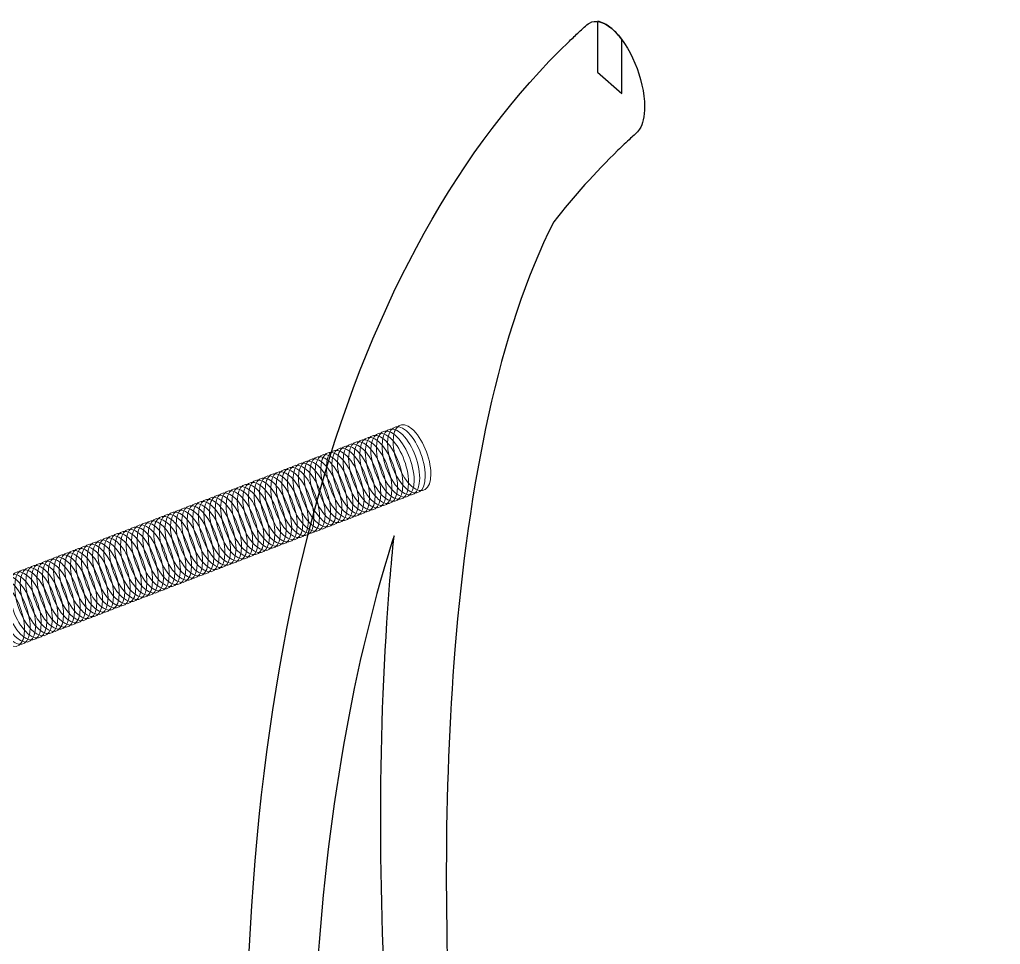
# Model space of a CAD drawing. Header units: centimetres. Extents: x -860 to -17, y -240 to 97.
# Drawn here: x -820.48 to -781.39, y -119.21 to -82.34 of the extents above; entities that cross this region are included whole.
import ezdxf

# ---------------------------------------------------------------- set-up
doc = ezdxf.new("R2010")
doc.units = ezdxf.units.CM
doc.header["$MEASUREMENT"] = 0
doc.layers.add('layer 1', color=7, linetype='Continuous')

msp = doc.modelspace()

# ---------------------------------------------------------------- linework, layer by layer
at = {"layer": 'layer 1', "color": 242}
for points, knots in [([(-791.81431, -213.5163), (-791.81431, -213.5163), (-791.81431, -213.54688), (-791.81431, -213.54688), (-791.81431, -213.54688), (-791.81431, -213.54688), (-785.62944, -218.85362), (-785.62944, -218.85362), (-785.62944, -218.85362), (-785.62944, -218.85362), (-782.36581, -221.65389), (-782.36581, -221.65389), (-782.36581, -221.65389), (-782.36581, -221.65389), (-781.38636, -222.49428), (-781.38636, -222.49428), (-781.38636, -222.49428), (-782.68687, -218.98892), (-784.24215, -215.55083), (-785.99553, -212.30804), (-785.99553, -212.30804), (-786.02547, -212.25267), (-786.05546, -212.19733), (-786.08552, -212.14207), (-786.08552, -212.14207), (-789.70322, -204.98148), (-793.01893, -197.5059), (-795.9385, -189.83895), (-795.9385, -189.83895), (-786.56033, -178.44123), (-783.55523, -157.08198), (-790.90493, -127.47964), (-790.90493, -127.47964), (-790.90493, -127.47964), (-790.9074, -127.47936), (-790.9074, -127.47936), (-790.9074, -127.47936), (-791.1182, -126.63154), (-791.5642, -125.7889), (-792.08036, -125.34603), (-792.08036, -125.34603), (-792.79972, -124.72881), (-793.38287, -125.12181), (-793.38287, -126.22383), (-793.38287, -126.22383), (-793.38287, -126.53512), (-793.33631, -126.8697), (-793.25333, -127.20346), (-793.25333, -127.20346), (-793.25333, -127.20346), (-793.25579, -127.20317), (-793.25579, -127.20317), (-793.25579, -127.20317), (-788.18778, -147.61562), (-788.38015, -163.75279), (-792.3092, -175.12915), (-792.3092, -175.12915), (-795.35249, -168.01423), (-797.63284, -160.16916), (-799.27384, -152.86522), (-799.27384, -152.86522), (-801.37679, -143.50526), (-802.6417, -134.17845), (-803.17879, -125.55553), (-803.17879, -125.55553), (-803.57388, -119.21254), (-803.57884, -113.0593), (-803.12533, -107.45214), (-803.12533, -107.45214), (-802.59419, -100.88529), (-801.40039, -94.75556), (-799.19051, -90.40757), (-799.19051, -90.40757), (-798.37983, -89.37352), (-797.52528, -88.42199), (-796.62965, -87.55296), (-796.62965, -87.55296), (-796.4623, -87.39058), (-796.2936, -87.2309), (-796.12344, -87.07419), (-796.12344, -87.07419), (-796.00498, -86.96506), (-795.86409, -86.85776), (-795.76743, -86.70508), (-795.76743, -86.70508), (-795.6414, -86.50607), (-795.56849, -86.20515), (-795.56849, -85.81556), (-795.56849, -85.81556), (-795.56849, -84.71354), (-796.15164, -83.31982), (-796.871, -82.7026), (-796.871, -82.7026), (-797.21717, -82.40558), (-797.53178, -82.34254), (-797.76505, -82.47982), (-797.76505, -82.47982), (-797.91167, -82.56615), (-798.05043, -82.71821), (-798.18185, -82.84011), (-798.18185, -82.84011), (-798.30897, -82.95804), (-798.43534, -83.07752), (-798.56093, -83.19852), (-798.56093, -83.19852), (-802.90223, -87.38143), (-806.32651, -93.40903), (-808.55309, -101.27492), (-808.55309, -101.27492), (-810.75544, -109.05517), (-811.72694, -118.49984), (-811.38355, -129.02392), (-811.38355, -129.02392), (-810.95678, -142.10343), (-808.53507, -156.4897), (-804.43352, -171.06733), (-804.43352, -171.06733), (-802.91717, -176.4567), (-801.19096, -181.80528), (-799.28196, -187.07701), (-799.28196, -187.07701), (-801.18504, -189.08257), (-803.32741, -190.70242), (-805.67514, -191.92889), (-805.67514, -191.92889), (-809.38695, -190.72098), (-812.59662, -191.36766), (-814.96284, -193.68495), (-814.96284, -193.68495), (-814.96284, -193.68495), (-810.71976, -197.3256), (-810.71976, -197.3256), (-810.71976, -197.3256), (-810.71976, -197.3256), (-804.42696, -202.72495), (-804.42696, -202.72495), (-804.42696, -202.72495), (-804.42696, -202.72495), (-804.42696, -202.69437), (-804.42696, -202.69437), (-804.42696, -202.69437), (-804.42696, -202.69437), (-804.40641, -202.71201), (-804.40641, -202.71201), (-804.40641, -202.71201), (-802.52537, -203.02852), (-800.40808, -204.11596), (-798.16881, -206.0373), (-798.16881, -206.0373), (-795.92954, -207.95864), (-793.81225, -210.50456), (-791.93121, -213.41599), (-791.93121, -213.41599), (-791.93121, -213.41599), (-791.81431, -213.5163), (-791.81431, -213.5163)], [0, 0, 0, 0, 0.025, 0.025, 0.025, 0.025, 0.05, 0.05, 0.05, 0.05, 0.075, 0.075, 0.075, 0.075, 0.1, 0.1, 0.1, 0.1, 0.125, 0.125, 0.125, 0.125, 0.15, 0.15, 0.15, 0.15, 0.175, 0.175, 0.175, 0.175, 0.2, 0.2, 0.2, 0.2, 0.225, 0.225, 0.225, 0.225, 0.25, 0.25, 0.25, 0.25, 0.275, 0.275, 0.275, 0.275, 0.3, 0.3, 0.3, 0.3, 0.325, 0.325, 0.325, 0.325, 0.35, 0.35, 0.35, 0.35, 0.375, 0.375, 0.375, 0.375, 0.4, 0.4, 0.4, 0.4, 0.425, 0.425, 0.425, 0.425, 0.45, 0.45, 0.45, 0.45, 0.475, 0.475, 0.475, 0.475, 0.5, 0.5, 0.5, 0.5, 0.525, 0.525, 0.525, 0.525, 0.55, 0.55, 0.55, 0.55, 0.575, 0.575, 0.575, 0.575, 0.6, 0.6, 0.6, 0.6, 0.625, 0.625, 0.625, 0.625, 0.65, 0.65, 0.65, 0.65, 0.675, 0.675, 0.675, 0.675, 0.7, 0.7, 0.7, 0.7, 0.725, 0.725, 0.725, 0.725, 0.75, 0.75, 0.75, 0.75, 0.775, 0.775, 0.775, 0.775, 0.8, 0.8, 0.8, 0.8, 0.825, 0.825, 0.825, 0.825, 0.85, 0.85, 0.85, 0.85, 0.875, 0.875, 0.875, 0.875, 0.9, 0.9, 0.9, 0.9, 0.925, 0.925, 0.925, 0.925, 0.95, 0.95, 0.95, 0.95, 1, 1, 1, 1]), ([(-805.66363, -125.40948), (-805.66363, -125.40948), (-808.78403, -123.6551), (-808.78403, -123.6551), (-808.78403, -123.6551), (-808.55817, -116.61321), (-807.64833, -110.22084), (-806.0878, -104.70791), (-806.0878, -104.70791), (-805.91676, -104.10367), (-805.73816, -103.51106), (-805.55239, -102.92967), (-805.55239, -102.92967), (-805.61155, -103.51701), (-805.66546, -104.1088), (-805.71406, -104.70444), (-805.71406, -104.70444), (-806.19482, -110.59672), (-806.19212, -117.0577), (-805.77667, -123.7277), (-805.77667, -123.7277), (-805.74192, -124.28557), (-805.70425, -124.84622), (-805.66363, -125.40948)], [0, 0, 0, 0, 0.14285714, 0.14285714, 0.14285714, 0.14285714, 0.28571429, 0.28571429, 0.28571429, 0.28571429, 0.42857143, 0.42857143, 0.42857143, 0.42857143, 0.57142857, 0.57142857, 0.57142857, 0.57142857, 0.71428571, 0.71428571, 0.71428571, 0.71428571, 1, 1, 1, 1])]:
    msp.add_open_spline(points, degree=3, knots=knots, dxfattribs=at)
at = {"layer": 'layer 1', "color": 177}
msp.add_open_spline([(-796.47105, -83.14176), (-796.47105, -83.14176), (-796.47105, -85.28345), (-796.47105, -85.28345), (-796.47105, -85.28345), (-796.47105, -85.28345), (-797.45019, -84.44332), (-797.45019, -84.44332), (-797.45019, -84.44332), (-797.45019, -84.44332), (-797.45019, -82.41334), (-797.45019, -82.41334), (-797.45019, -82.41334), (-797.27573, -82.43011), (-797.07908, -82.52407), (-796.871, -82.7026), (-796.871, -82.7026), (-796.73145, -82.82233), (-796.59708, -82.97139), (-796.47105, -83.14176)], degree=3, knots=[0, 0, 0, 0, 0.16666667, 0.16666667, 0.16666667, 0.16666667, 0.33333333, 0.33333333, 0.33333333, 0.33333333, 0.5, 0.5, 0.5, 0.5, 0.66666667, 0.66666667, 0.66666667, 0.66666667, 1, 1, 1, 1], dxfattribs=at)
at = {"layer": 'layer 1', "color": 177, "lineweight": 20}
for points in [[(-805.28105, -98.82886), (-804.86646, -99.18459), (-804.53037, -99.98783), (-804.53037, -100.62296), (-804.53037, -100.62296), (-804.53037, -101.25809), (-804.86646, -101.48459), (-805.28105, -101.12886), (-805.28105, -101.12886), (-805.69564, -100.77314), (-806.03172, -99.9699), (-806.03172, -99.33477), (-806.03172, -99.33477), (-806.03172, -98.69964), (-805.69564, -98.47314), (-805.28105, -98.82886)], [(-805.05922, -98.74384), (-804.64463, -99.09957), (-804.30854, -99.90281), (-804.30854, -100.53794), (-804.30854, -100.53794), (-804.30854, -101.17307), (-804.64463, -101.39957), (-805.05922, -101.04384), (-805.05922, -101.04384), (-805.47381, -100.68812), (-805.80989, -99.88488), (-805.80989, -99.24975), (-805.80989, -99.24975), (-805.80989, -98.61462), (-805.47381, -98.38812), (-805.05922, -98.74384)], [(-804.8374, -98.65881), (-804.42281, -99.01454), (-804.08672, -99.81778), (-804.08672, -100.45291), (-804.08672, -100.45291), (-804.08672, -101.08804), (-804.42281, -101.31454), (-804.8374, -100.95881), (-804.8374, -100.95881), (-805.25199, -100.60309), (-805.58807, -99.79985), (-805.58807, -99.16472), (-805.58807, -99.16472), (-805.58807, -98.52959), (-805.25199, -98.30309), (-804.8374, -98.65881)], [(-806.16834, -99.16897), (-805.75375, -99.5247), (-805.41766, -100.32794), (-805.41766, -100.96307), (-805.41766, -100.96307), (-805.41766, -101.5982), (-805.75375, -101.8247), (-806.16834, -101.46897), (-806.16834, -101.46897), (-806.58293, -101.11325), (-806.91901, -100.31001), (-806.91901, -99.67488), (-806.91901, -99.67488), (-806.91901, -99.03975), (-806.58293, -98.81325), (-806.16834, -99.16897)], [(-805.94651, -99.08394), (-805.53192, -99.43967), (-805.19583, -100.24291), (-805.19583, -100.87804), (-805.19583, -100.87804), (-805.19583, -101.51317), (-805.53192, -101.73967), (-805.94651, -101.38394), (-805.94651, -101.38394), (-806.3611, -101.02822), (-806.69718, -100.22498), (-806.69718, -99.58985), (-806.69718, -99.58985), (-806.69718, -98.95472), (-806.3611, -98.72822), (-805.94651, -99.08394)], [(-805.72469, -98.99892), (-805.3101, -99.35465), (-804.97401, -100.15789), (-804.97401, -100.79302), (-804.97401, -100.79302), (-804.97401, -101.42815), (-805.3101, -101.65465), (-805.72469, -101.29892), (-805.72469, -101.29892), (-806.13928, -100.9432), (-806.47536, -100.13996), (-806.47536, -99.50483), (-806.47536, -99.50483), (-806.47536, -98.8697), (-806.13928, -98.6432), (-805.72469, -98.99892)], [(-805.50287, -98.91389), (-805.08828, -99.26962), (-804.75219, -100.07286), (-804.75219, -100.70799), (-804.75219, -100.70799), (-804.75219, -101.34312), (-805.08828, -101.56962), (-805.50287, -101.21389), (-805.50287, -101.21389), (-805.91746, -100.85817), (-806.25354, -100.05493), (-806.25354, -99.4198), (-806.25354, -99.4198), (-806.25354, -98.78467), (-805.91746, -98.55817), (-805.50287, -98.91389)], [(-807.27745, -99.5941), (-806.86286, -99.94983), (-806.52677, -100.75307), (-806.52677, -101.3882), (-806.52677, -101.3882), (-806.52677, -102.02333), (-806.86286, -102.24983), (-807.27745, -101.8941), (-807.27745, -101.8941), (-807.69204, -101.53838), (-808.02812, -100.73514), (-808.02812, -100.10001), (-808.02812, -100.10001), (-808.02812, -99.46488), (-807.69204, -99.23838), (-807.27745, -99.5941)], [(-807.05563, -99.50907), (-806.64104, -99.8648), (-806.30495, -100.66804), (-806.30495, -101.30317), (-806.30495, -101.30317), (-806.30495, -101.9383), (-806.64104, -102.1648), (-807.05563, -101.80907), (-807.05563, -101.80907), (-807.47022, -101.45335), (-807.8063, -100.65011), (-807.8063, -100.01498), (-807.8063, -100.01498), (-807.8063, -99.37985), (-807.47022, -99.15335), (-807.05563, -99.50907)], [(-806.83381, -99.42405), (-806.41922, -99.77978), (-806.08313, -100.58302), (-806.08313, -101.21815), (-806.08313, -101.21815), (-806.08313, -101.85328), (-806.41922, -102.07978), (-806.83381, -101.72405), (-806.83381, -101.72405), (-807.2484, -101.36833), (-807.58448, -100.56509), (-807.58448, -99.92996), (-807.58448, -99.92996), (-807.58448, -99.29483), (-807.2484, -99.06833), (-806.83381, -99.42405)], [(-806.61198, -99.33902), (-806.19739, -99.69475), (-805.8613, -100.49799), (-805.8613, -101.13312), (-805.8613, -101.13312), (-805.8613, -101.76825), (-806.19739, -101.99475), (-806.61198, -101.63902), (-806.61198, -101.63902), (-807.02657, -101.2833), (-807.36265, -100.48006), (-807.36265, -99.84493), (-807.36265, -99.84493), (-807.36265, -99.2098), (-807.02657, -98.9833), (-806.61198, -99.33902)], [(-806.39016, -99.25399), (-805.97557, -99.60972), (-805.63948, -100.41296), (-805.63948, -101.04809), (-805.63948, -101.04809), (-805.63948, -101.68322), (-805.97557, -101.90972), (-806.39016, -101.55399), (-806.39016, -101.55399), (-806.80475, -101.19827), (-807.14083, -100.39503), (-807.14083, -99.7599), (-807.14083, -99.7599), (-807.14083, -99.12477), (-806.80475, -98.89827), (-806.39016, -99.25399)], [(-808.38657, -100.01923), (-807.97198, -100.37496), (-807.63589, -101.1782), (-807.63589, -101.81333), (-807.63589, -101.81333), (-807.63589, -102.44846), (-807.97198, -102.67496), (-808.38657, -102.31923), (-808.38657, -102.31923), (-808.80116, -101.96351), (-809.13724, -101.16027), (-809.13724, -100.52514), (-809.13724, -100.52514), (-809.13724, -99.89001), (-808.80116, -99.66351), (-808.38657, -100.01923)], [(-808.16474, -99.9342), (-807.75015, -100.28993), (-807.41406, -101.09317), (-807.41406, -101.7283), (-807.41406, -101.7283), (-807.41406, -102.36343), (-807.75015, -102.58993), (-808.16474, -102.2342), (-808.16474, -102.2342), (-808.57933, -101.87848), (-808.91541, -101.07524), (-808.91541, -100.44011), (-808.91541, -100.44011), (-808.91541, -99.80498), (-808.57933, -99.57848), (-808.16474, -99.9342)], [(-807.94292, -99.84918), (-807.52833, -100.20491), (-807.19224, -101.00815), (-807.19224, -101.64328), (-807.19224, -101.64328), (-807.19224, -102.27841), (-807.52833, -102.50491), (-807.94292, -102.14918), (-807.94292, -102.14918), (-808.35751, -101.79346), (-808.69359, -100.99022), (-808.69359, -100.35509), (-808.69359, -100.35509), (-808.69359, -99.71996), (-808.35751, -99.49346), (-807.94292, -99.84918)], [(-807.7211, -99.76415), (-807.30651, -100.11988), (-806.97042, -100.92312), (-806.97042, -101.55825), (-806.97042, -101.55825), (-806.97042, -102.19338), (-807.30651, -102.41988), (-807.7211, -102.06415), (-807.7211, -102.06415), (-808.13569, -101.70843), (-808.47177, -100.90519), (-808.47177, -100.27006), (-808.47177, -100.27006), (-808.47177, -99.63493), (-808.13569, -99.40843), (-807.7211, -99.76415)], [(-807.49927, -99.67913), (-807.08468, -100.03486), (-806.74859, -100.8381), (-806.74859, -101.47323), (-806.74859, -101.47323), (-806.74859, -102.10836), (-807.08468, -102.33486), (-807.49927, -101.97913), (-807.49927, -101.97913), (-807.91386, -101.62341), (-808.24994, -100.82017), (-808.24994, -100.18504), (-808.24994, -100.18504), (-808.24994, -99.54991), (-807.91386, -99.32341), (-807.49927, -99.67913)], [(-809.27386, -100.35934), (-808.85927, -100.71507), (-808.52318, -101.51831), (-808.52318, -102.15344), (-808.52318, -102.15344), (-808.52318, -102.78857), (-808.85927, -103.01507), (-809.27386, -102.65934), (-809.27386, -102.65934), (-809.68845, -102.30362), (-810.02453, -101.50038), (-810.02453, -100.86525), (-810.02453, -100.86525), (-810.02453, -100.23012), (-809.68845, -100.00362), (-809.27386, -100.35934)], [(-809.05203, -100.27431), (-808.63744, -100.63004), (-808.30135, -101.43328), (-808.30135, -102.06841), (-808.30135, -102.06841), (-808.30135, -102.70354), (-808.63744, -102.93004), (-809.05203, -102.57431), (-809.05203, -102.57431), (-809.46662, -102.21859), (-809.8027, -101.41535), (-809.8027, -100.78022), (-809.8027, -100.78022), (-809.8027, -100.14509), (-809.46662, -99.91859), (-809.05203, -100.27431)], [(-808.83021, -100.18928), (-808.41562, -100.54501), (-808.07953, -101.34825), (-808.07953, -101.98338), (-808.07953, -101.98338), (-808.07953, -102.61851), (-808.41562, -102.84501), (-808.83021, -102.48928), (-808.83021, -102.48928), (-809.2448, -102.13356), (-809.58088, -101.33032), (-809.58088, -100.69519), (-809.58088, -100.69519), (-809.58088, -100.06006), (-809.2448, -99.83356), (-808.83021, -100.18928)], [(-808.60839, -100.10426), (-808.1938, -100.45999), (-807.85771, -101.26323), (-807.85771, -101.89836), (-807.85771, -101.89836), (-807.85771, -102.53349), (-808.1938, -102.75999), (-808.60839, -102.40426), (-808.60839, -102.40426), (-809.02298, -102.04854), (-809.35906, -101.2453), (-809.35906, -100.61017), (-809.35906, -100.61017), (-809.35906, -99.97504), (-809.02298, -99.74854), (-808.60839, -100.10426)], [(-810.38297, -100.78447), (-809.96838, -101.1402), (-809.63229, -101.94344), (-809.63229, -102.57857), (-809.63229, -102.57857), (-809.63229, -103.2137), (-809.96838, -103.4402), (-810.38297, -103.08447), (-810.38297, -103.08447), (-810.79756, -102.72875), (-811.13364, -101.92551), (-811.13364, -101.29038), (-811.13364, -101.29038), (-811.13364, -100.65525), (-810.79756, -100.42875), (-810.38297, -100.78447)], [(-810.16115, -100.69944), (-809.74656, -101.05517), (-809.41047, -101.85841), (-809.41047, -102.49354), (-809.41047, -102.49354), (-809.41047, -103.12867), (-809.74656, -103.35517), (-810.16115, -102.99944), (-810.16115, -102.99944), (-810.57574, -102.64372), (-810.91182, -101.84048), (-810.91182, -101.20535), (-810.91182, -101.20535), (-810.91182, -100.57022), (-810.57574, -100.34372), (-810.16115, -100.69944)], [(-809.93933, -100.61442), (-809.52474, -100.97015), (-809.18865, -101.77339), (-809.18865, -102.40852), (-809.18865, -102.40852), (-809.18865, -103.04365), (-809.52474, -103.27015), (-809.93933, -102.91442), (-809.93933, -102.91442), (-810.35392, -102.5587), (-810.69, -101.75546), (-810.69, -101.12033), (-810.69, -101.12033), (-810.69, -100.4852), (-810.35392, -100.2587), (-809.93933, -100.61442)], [(-809.7175, -100.52939), (-809.30291, -100.88512), (-808.96682, -101.68836), (-808.96682, -102.32349), (-808.96682, -102.32349), (-808.96682, -102.95862), (-809.30291, -103.18512), (-809.7175, -102.82939), (-809.7175, -102.82939), (-810.13209, -102.47367), (-810.46817, -101.67043), (-810.46817, -101.0353), (-810.46817, -101.0353), (-810.46817, -100.40017), (-810.13209, -100.17367), (-809.7175, -100.52939)], [(-809.49568, -100.44436), (-809.08109, -100.80009), (-808.745, -101.60333), (-808.745, -102.23846), (-808.745, -102.23846), (-808.745, -102.87359), (-809.08109, -103.10009), (-809.49568, -102.74436), (-809.49568, -102.74436), (-809.91027, -102.38864), (-810.24635, -101.5854), (-810.24635, -100.95027), (-810.24635, -100.95027), (-810.24635, -100.31514), (-809.91027, -100.08864), (-809.49568, -100.44436)], [(-811.27026, -101.12457), (-810.85567, -101.4803), (-810.51958, -102.28354), (-810.51958, -102.91867), (-810.51958, -102.91867), (-810.51958, -103.5538), (-810.85567, -103.7803), (-811.27026, -103.42457), (-811.27026, -103.42457), (-811.68485, -103.06885), (-812.02093, -102.26561), (-812.02093, -101.63048), (-812.02093, -101.63048), (-812.02093, -100.99535), (-811.68485, -100.76885), (-811.27026, -101.12457)], [(-811.04844, -101.03955), (-810.63385, -101.39528), (-810.29776, -102.19852), (-810.29776, -102.83365), (-810.29776, -102.83365), (-810.29776, -103.46878), (-810.63385, -103.69528), (-811.04844, -103.33955), (-811.04844, -103.33955), (-811.46303, -102.98383), (-811.79911, -102.18059), (-811.79911, -101.54546), (-811.79911, -101.54546), (-811.79911, -100.91033), (-811.46303, -100.68383), (-811.04844, -101.03955)], [(-810.82662, -100.95452), (-810.41203, -101.31025), (-810.07594, -102.11349), (-810.07594, -102.74862), (-810.07594, -102.74862), (-810.07594, -103.38375), (-810.41203, -103.61025), (-810.82662, -103.25452), (-810.82662, -103.25452), (-811.24121, -102.8988), (-811.57729, -102.09556), (-811.57729, -101.46043), (-811.57729, -101.46043), (-811.57729, -100.8253), (-811.24121, -100.5988), (-810.82662, -100.95452)], [(-810.6048, -100.86949), (-810.19021, -101.22522), (-809.85412, -102.02846), (-809.85412, -102.66359), (-809.85412, -102.66359), (-809.85412, -103.29872), (-810.19021, -103.52522), (-810.6048, -103.16949), (-810.6048, -103.16949), (-811.01939, -102.81377), (-811.35547, -102.01053), (-811.35547, -101.3754), (-811.35547, -101.3754), (-811.35547, -100.74027), (-811.01939, -100.51377), (-810.6048, -100.86949)], [(-812.37938, -101.5497), (-811.96479, -101.90543), (-811.6287, -102.70867), (-811.6287, -103.3438), (-811.6287, -103.3438), (-811.6287, -103.97893), (-811.96479, -104.20543), (-812.37938, -103.8497), (-812.37938, -103.8497), (-812.79397, -103.49398), (-813.13005, -102.69074), (-813.13005, -102.05561), (-813.13005, -102.05561), (-813.13005, -101.42048), (-812.79397, -101.19398), (-812.37938, -101.5497)], [(-812.15756, -101.46468), (-811.74297, -101.82041), (-811.40688, -102.62365), (-811.40688, -103.25878), (-811.40688, -103.25878), (-811.40688, -103.89391), (-811.74297, -104.12041), (-812.15756, -103.76468), (-812.15756, -103.76468), (-812.57215, -103.40896), (-812.90823, -102.60572), (-812.90823, -101.97059), (-812.90823, -101.97059), (-812.90823, -101.33546), (-812.57215, -101.10896), (-812.15756, -101.46468)], [(-811.93573, -101.37965), (-811.52114, -101.73538), (-811.18505, -102.53862), (-811.18505, -103.17375), (-811.18505, -103.17375), (-811.18505, -103.80888), (-811.52114, -104.03538), (-811.93573, -103.67965), (-811.93573, -103.67965), (-812.35032, -103.32393), (-812.6864, -102.52069), (-812.6864, -101.88556), (-812.6864, -101.88556), (-812.6864, -101.25043), (-812.35032, -101.02393), (-811.93573, -101.37965)], [(-811.71391, -101.29463), (-811.29932, -101.65036), (-810.96323, -102.4536), (-810.96323, -103.08873), (-810.96323, -103.08873), (-810.96323, -103.72386), (-811.29932, -103.95036), (-811.71391, -103.59463), (-811.71391, -103.59463), (-812.1285, -103.23891), (-812.46458, -102.43567), (-812.46458, -101.80054), (-812.46458, -101.80054), (-812.46458, -101.16541), (-812.1285, -100.93891), (-811.71391, -101.29463)], [(-811.49209, -101.2096), (-811.0775, -101.56533), (-810.74141, -102.36857), (-810.74141, -103.0037), (-810.74141, -103.0037), (-810.74141, -103.63883), (-811.0775, -103.86533), (-811.49209, -103.5096), (-811.49209, -103.5096), (-811.90668, -103.15388), (-812.24276, -102.35064), (-812.24276, -101.71551), (-812.24276, -101.71551), (-812.24276, -101.08038), (-811.90668, -100.85388), (-811.49209, -101.2096)], [(-813.48849, -101.97484), (-813.0739, -102.33057), (-812.73781, -103.13381), (-812.73781, -103.76894), (-812.73781, -103.76894), (-812.73781, -104.40407), (-813.0739, -104.63057), (-813.48849, -104.27484), (-813.48849, -104.27484), (-813.90308, -103.91912), (-814.23916, -103.11588), (-814.23916, -102.48075), (-814.23916, -102.48075), (-814.23916, -101.84562), (-813.90308, -101.61912), (-813.48849, -101.97484)], [(-813.26667, -101.88981), (-812.85208, -102.24554), (-812.51599, -103.04878), (-812.51599, -103.68391), (-812.51599, -103.68391), (-812.51599, -104.31904), (-812.85208, -104.54554), (-813.26667, -104.18981), (-813.26667, -104.18981), (-813.68126, -103.83409), (-814.01734, -103.03085), (-814.01734, -102.39572), (-814.01734, -102.39572), (-814.01734, -101.76059), (-813.68126, -101.53409), (-813.26667, -101.88981)], [(-813.04485, -101.80478), (-812.63026, -102.16051), (-812.29417, -102.96375), (-812.29417, -103.59888), (-812.29417, -103.59888), (-812.29417, -104.23401), (-812.63026, -104.46051), (-813.04485, -104.10478), (-813.04485, -104.10478), (-813.45944, -103.74906), (-813.79552, -102.94582), (-813.79552, -102.31069), (-813.79552, -102.31069), (-813.79552, -101.67556), (-813.45944, -101.44906), (-813.04485, -101.80478)], [(-812.82302, -101.71976), (-812.40843, -102.07549), (-812.07234, -102.87873), (-812.07234, -103.51386), (-812.07234, -103.51386), (-812.07234, -104.14899), (-812.40843, -104.37549), (-812.82302, -104.01976), (-812.82302, -104.01976), (-813.23761, -103.66404), (-813.57369, -102.8608), (-813.57369, -102.22567), (-813.57369, -102.22567), (-813.57369, -101.59054), (-813.23761, -101.36404), (-812.82302, -101.71976)], [(-812.6012, -101.63473), (-812.18661, -101.99046), (-811.85052, -102.7937), (-811.85052, -103.42883), (-811.85052, -103.42883), (-811.85052, -104.06396), (-812.18661, -104.29046), (-812.6012, -103.93473), (-812.6012, -103.93473), (-813.01579, -103.57901), (-813.35187, -102.77577), (-813.35187, -102.14064), (-813.35187, -102.14064), (-813.35187, -101.50551), (-813.01579, -101.27901), (-812.6012, -101.63473)], [(-814.37578, -102.31494), (-813.96119, -102.67067), (-813.6251, -103.47391), (-813.6251, -104.10904), (-813.6251, -104.10904), (-813.6251, -104.74417), (-813.96119, -104.97067), (-814.37578, -104.61494), (-814.37578, -104.61494), (-814.79037, -104.25922), (-815.12645, -103.45598), (-815.12645, -102.82085), (-815.12645, -102.82085), (-815.12645, -102.18572), (-814.79037, -101.95922), (-814.37578, -102.31494)], [(-814.15396, -102.22992), (-813.73937, -102.58565), (-813.40328, -103.38889), (-813.40328, -104.02402), (-813.40328, -104.02402), (-813.40328, -104.65915), (-813.73937, -104.88565), (-814.15396, -104.52992), (-814.15396, -104.52992), (-814.56855, -104.1742), (-814.90463, -103.37096), (-814.90463, -102.73583), (-814.90463, -102.73583), (-814.90463, -102.1007), (-814.56855, -101.8742), (-814.15396, -102.22992)], [(-813.93214, -102.14489), (-813.51755, -102.50062), (-813.18146, -103.30386), (-813.18146, -103.93899), (-813.18146, -103.93899), (-813.18146, -104.57412), (-813.51755, -104.80062), (-813.93214, -104.44489), (-813.93214, -104.44489), (-814.34673, -104.08917), (-814.68281, -103.28593), (-814.68281, -102.6508), (-814.68281, -102.6508), (-814.68281, -102.01567), (-814.34673, -101.78917), (-813.93214, -102.14489)], [(-813.71032, -102.05986), (-813.29573, -102.41559), (-812.95964, -103.21883), (-812.95964, -103.85396), (-812.95964, -103.85396), (-812.95964, -104.48909), (-813.29573, -104.71559), (-813.71032, -104.35986), (-813.71032, -104.35986), (-814.12491, -104.00414), (-814.46099, -103.2009), (-814.46099, -102.56577), (-814.46099, -102.56577), (-814.46099, -101.93064), (-814.12491, -101.70414), (-813.71032, -102.05986)], [(-815.4849, -102.74007), (-815.07031, -103.0958), (-814.73422, -103.89904), (-814.73422, -104.53417), (-814.73422, -104.53417), (-814.73422, -105.1693), (-815.07031, -105.3958), (-815.4849, -105.04007), (-815.4849, -105.04007), (-815.89949, -104.68435), (-816.23557, -103.88111), (-816.23557, -103.24598), (-816.23557, -103.24598), (-816.23557, -102.61085), (-815.89949, -102.38435), (-815.4849, -102.74007)], [(-815.26308, -102.65505), (-814.84849, -103.01078), (-814.5124, -103.81402), (-814.5124, -104.44915), (-814.5124, -104.44915), (-814.5124, -105.08428), (-814.84849, -105.31078), (-815.26308, -104.95505), (-815.26308, -104.95505), (-815.67767, -104.59933), (-816.01375, -103.79609), (-816.01375, -103.16096), (-816.01375, -103.16096), (-816.01375, -102.52583), (-815.67767, -102.29933), (-815.26308, -102.65505)], [(-815.04125, -102.57002), (-814.62666, -102.92575), (-814.29057, -103.72899), (-814.29057, -104.36412), (-814.29057, -104.36412), (-814.29057, -104.99925), (-814.62666, -105.22575), (-815.04125, -104.87002), (-815.04125, -104.87002), (-815.45584, -104.5143), (-815.79192, -103.71106), (-815.79192, -103.07593), (-815.79192, -103.07593), (-815.79192, -102.4408), (-815.45584, -102.2143), (-815.04125, -102.57002)], [(-814.81943, -102.48499), (-814.40484, -102.84072), (-814.06875, -103.64396), (-814.06875, -104.27909), (-814.06875, -104.27909), (-814.06875, -104.91422), (-814.40484, -105.14072), (-814.81943, -104.78499), (-814.81943, -104.78499), (-815.23402, -104.42927), (-815.5701, -103.62603), (-815.5701, -102.9909), (-815.5701, -102.9909), (-815.5701, -102.35577), (-815.23402, -102.12927), (-814.81943, -102.48499)], [(-814.59761, -102.39997), (-814.18302, -102.7557), (-813.84693, -103.55894), (-813.84693, -104.19407), (-813.84693, -104.19407), (-813.84693, -104.8292), (-814.18302, -105.0557), (-814.59761, -104.69997), (-814.59761, -104.69997), (-815.0122, -104.34425), (-815.34828, -103.54101), (-815.34828, -102.90588), (-815.34828, -102.90588), (-815.34828, -102.27075), (-815.0122, -102.04425), (-814.59761, -102.39997)], [(-816.37219, -103.08018), (-815.9576, -103.43591), (-815.62151, -104.23915), (-815.62151, -104.87428), (-815.62151, -104.87428), (-815.62151, -105.50941), (-815.9576, -105.73591), (-816.37219, -105.38018), (-816.37219, -105.38018), (-816.78678, -105.02446), (-817.12286, -104.22122), (-817.12286, -103.58609), (-817.12286, -103.58609), (-817.12286, -102.95096), (-816.78678, -102.72446), (-816.37219, -103.08018)], [(-816.15037, -102.99515), (-815.73578, -103.35088), (-815.39969, -104.15412), (-815.39969, -104.78925), (-815.39969, -104.78925), (-815.39969, -105.42438), (-815.73578, -105.65088), (-816.15037, -105.29515), (-816.15037, -105.29515), (-816.56496, -104.93943), (-816.90104, -104.13619), (-816.90104, -103.50106), (-816.90104, -103.50106), (-816.90104, -102.86593), (-816.56496, -102.63943), (-816.15037, -102.99515)], [(-815.92854, -102.91013), (-815.51395, -103.26586), (-815.17786, -104.0691), (-815.17786, -104.70423), (-815.17786, -104.70423), (-815.17786, -105.33936), (-815.51395, -105.56586), (-815.92854, -105.21013), (-815.92854, -105.21013), (-816.34313, -104.85441), (-816.67921, -104.05117), (-816.67921, -103.41604), (-816.67921, -103.41604), (-816.67921, -102.78091), (-816.34313, -102.55441), (-815.92854, -102.91013)], [(-815.70672, -102.8251), (-815.29213, -103.18083), (-814.95604, -103.98407), (-814.95604, -104.6192), (-814.95604, -104.6192), (-814.95604, -105.25433), (-815.29213, -105.48083), (-815.70672, -105.1251), (-815.70672, -105.1251), (-816.12131, -104.76938), (-816.45739, -103.96614), (-816.45739, -103.33101), (-816.45739, -103.33101), (-816.45739, -102.69588), (-816.12131, -102.46938), (-815.70672, -102.8251)], [(-817.4813, -103.50531), (-817.06671, -103.86104), (-816.73062, -104.66428), (-816.73062, -105.29941), (-816.73062, -105.29941), (-816.73062, -105.93454), (-817.06671, -106.16104), (-817.4813, -105.80531), (-817.4813, -105.80531), (-817.89589, -105.44959), (-818.23197, -104.64635), (-818.23197, -104.01122), (-818.23197, -104.01122), (-818.23197, -103.37609), (-817.89589, -103.14959), (-817.4813, -103.50531)], [(-817.25948, -103.42028), (-816.84489, -103.77601), (-816.5088, -104.57925), (-816.5088, -105.21438), (-816.5088, -105.21438), (-816.5088, -105.84951), (-816.84489, -106.07601), (-817.25948, -105.72028), (-817.25948, -105.72028), (-817.67407, -105.36456), (-818.01015, -104.56132), (-818.01015, -103.92619), (-818.01015, -103.92619), (-818.01015, -103.29106), (-817.67407, -103.06456), (-817.25948, -103.42028)], [(-817.03766, -103.33526), (-816.62307, -103.69099), (-816.28698, -104.49423), (-816.28698, -105.12936), (-816.28698, -105.12936), (-816.28698, -105.76449), (-816.62307, -105.99099), (-817.03766, -105.63526), (-817.03766, -105.63526), (-817.45225, -105.27954), (-817.78833, -104.4763), (-817.78833, -103.84117), (-817.78833, -103.84117), (-817.78833, -103.20604), (-817.45225, -102.97954), (-817.03766, -103.33526)], [(-816.81584, -103.25023), (-816.40125, -103.60596), (-816.06516, -104.4092), (-816.06516, -105.04433), (-816.06516, -105.04433), (-816.06516, -105.67946), (-816.40125, -105.90596), (-816.81584, -105.55023), (-816.81584, -105.55023), (-817.23043, -105.19451), (-817.56651, -104.39127), (-817.56651, -103.75614), (-817.56651, -103.75614), (-817.56651, -103.12101), (-817.23043, -102.89451), (-816.81584, -103.25023)], [(-816.59401, -103.1652), (-816.17942, -103.52093), (-815.84333, -104.32417), (-815.84333, -104.9593), (-815.84333, -104.9593), (-815.84333, -105.59443), (-816.17942, -105.82093), (-816.59401, -105.4652), (-816.59401, -105.4652), (-817.0086, -105.10948), (-817.34468, -104.30624), (-817.34468, -103.67111), (-817.34468, -103.67111), (-817.34468, -103.03598), (-817.0086, -102.80948), (-816.59401, -103.1652)], [(-818.59042, -103.93044), (-818.17583, -104.28617), (-817.83974, -105.08941), (-817.83974, -105.72454), (-817.83974, -105.72454), (-817.83974, -106.35967), (-818.17583, -106.58617), (-818.59042, -106.23044), (-818.59042, -106.23044), (-819.00501, -105.87472), (-819.34109, -105.07148), (-819.34109, -104.43635), (-819.34109, -104.43635), (-819.34109, -103.80122), (-819.00501, -103.57472), (-818.59042, -103.93044)], [(-818.3686, -103.84542), (-817.95401, -104.20115), (-817.61792, -105.00439), (-817.61792, -105.63952), (-817.61792, -105.63952), (-817.61792, -106.27465), (-817.95401, -106.50115), (-818.3686, -106.14542), (-818.3686, -106.14542), (-818.78319, -105.7897), (-819.11927, -104.98646), (-819.11927, -104.35133), (-819.11927, -104.35133), (-819.11927, -103.7162), (-818.78319, -103.4897), (-818.3686, -103.84542)], [(-818.14677, -103.76039), (-817.73218, -104.11612), (-817.39609, -104.91936), (-817.39609, -105.55449), (-817.39609, -105.55449), (-817.39609, -106.18962), (-817.73218, -106.41612), (-818.14677, -106.06039), (-818.14677, -106.06039), (-818.56136, -105.70467), (-818.89744, -104.90143), (-818.89744, -104.2663), (-818.89744, -104.2663), (-818.89744, -103.63117), (-818.56136, -103.40467), (-818.14677, -103.76039)], [(-817.92495, -103.67536), (-817.51036, -104.03109), (-817.17427, -104.83433), (-817.17427, -105.46946), (-817.17427, -105.46946), (-817.17427, -106.10459), (-817.51036, -106.33109), (-817.92495, -105.97536), (-817.92495, -105.97536), (-818.33954, -105.61964), (-818.67562, -104.8164), (-818.67562, -104.18127), (-818.67562, -104.18127), (-818.67562, -103.54614), (-818.33954, -103.31964), (-817.92495, -103.67536)], [(-817.70313, -103.59034), (-817.28854, -103.94607), (-816.95245, -104.74931), (-816.95245, -105.38444), (-816.95245, -105.38444), (-816.95245, -106.01957), (-817.28854, -106.24607), (-817.70313, -105.89034), (-817.70313, -105.89034), (-818.11772, -105.53462), (-818.4538, -104.73138), (-818.4538, -104.09625), (-818.4538, -104.09625), (-818.4538, -103.46112), (-818.11772, -103.23462), (-817.70313, -103.59034)], [(-819.47771, -104.27055), (-819.06312, -104.62628), (-818.72703, -105.42952), (-818.72703, -106.06465), (-818.72703, -106.06465), (-818.72703, -106.69978), (-819.06312, -106.92628), (-819.47771, -106.57055), (-819.47771, -106.57055), (-819.8923, -106.21483), (-820.22838, -105.41159), (-820.22838, -104.77646), (-820.22838, -104.77646), (-820.22838, -104.14133), (-819.8923, -103.91483), (-819.47771, -104.27055)], [(-819.25589, -104.18552), (-818.8413, -104.54125), (-818.50521, -105.34449), (-818.50521, -105.97962), (-818.50521, -105.97962), (-818.50521, -106.61475), (-818.8413, -106.84125), (-819.25589, -106.48552), (-819.25589, -106.48552), (-819.67048, -106.1298), (-820.00656, -105.32656), (-820.00656, -104.69143), (-820.00656, -104.69143), (-820.00656, -104.0563), (-819.67048, -103.8298), (-819.25589, -104.18552)], [(-819.03406, -104.10049), (-818.61947, -104.45622), (-818.28338, -105.25946), (-818.28338, -105.89459), (-818.28338, -105.89459), (-818.28338, -106.52972), (-818.61947, -106.75622), (-819.03406, -106.40049), (-819.03406, -106.40049), (-819.44865, -106.04477), (-819.78473, -105.24153), (-819.78473, -104.6064), (-819.78473, -104.6064), (-819.78473, -103.97127), (-819.44865, -103.74477), (-819.03406, -104.10049)], [(-818.81224, -104.01547), (-818.39765, -104.3712), (-818.06156, -105.17444), (-818.06156, -105.80957), (-818.06156, -105.80957), (-818.06156, -106.4447), (-818.39765, -106.6712), (-818.81224, -106.31547), (-818.81224, -106.31547), (-819.22683, -105.95975), (-819.56291, -105.15651), (-819.56291, -104.52138), (-819.56291, -104.52138), (-819.56291, -103.88625), (-819.22683, -103.65975), (-818.81224, -104.01547)], [(-820.58682, -104.69568), (-820.17223, -105.05141), (-819.83614, -105.85465), (-819.83614, -106.48978), (-819.83614, -106.48978), (-819.83614, -107.12491), (-820.17223, -107.35141), (-820.58682, -106.99568), (-820.58682, -106.99568), (-821.00141, -106.63996), (-821.33749, -105.83672), (-821.33749, -105.20159), (-821.33749, -105.20159), (-821.33749, -104.56646), (-821.00141, -104.33996), (-820.58682, -104.69568)], [(-820.365, -104.61065), (-819.95041, -104.96638), (-819.61432, -105.76962), (-819.61432, -106.40475), (-819.61432, -106.40475), (-819.61432, -107.03988), (-819.95041, -107.26638), (-820.365, -106.91065), (-820.365, -106.91065), (-820.77959, -106.55493), (-821.11567, -105.75169), (-821.11567, -105.11656), (-821.11567, -105.11656), (-821.11567, -104.48143), (-820.77959, -104.25493), (-820.365, -104.61065)], [(-820.14318, -104.52563), (-819.72859, -104.88136), (-819.3925, -105.6846), (-819.3925, -106.31973), (-819.3925, -106.31973), (-819.3925, -106.95486), (-819.72859, -107.18136), (-820.14318, -106.82563), (-820.14318, -106.82563), (-820.55777, -106.46991), (-820.89385, -105.66667), (-820.89385, -105.03154), (-820.89385, -105.03154), (-820.89385, -104.39641), (-820.55777, -104.16991), (-820.14318, -104.52563)], [(-819.92136, -104.4406), (-819.50677, -104.79633), (-819.17068, -105.59957), (-819.17068, -106.2347), (-819.17068, -106.2347), (-819.17068, -106.86983), (-819.50677, -107.09633), (-819.92136, -106.7406), (-819.92136, -106.7406), (-820.33595, -106.38488), (-820.67203, -105.58164), (-820.67203, -104.94651), (-820.67203, -104.94651), (-820.67203, -104.31138), (-820.33595, -104.08488), (-819.92136, -104.4406)], [(-819.69953, -104.35557), (-819.28494, -104.7113), (-818.94885, -105.51454), (-818.94885, -106.14967), (-818.94885, -106.14967), (-818.94885, -106.7848), (-819.28494, -107.0113), (-819.69953, -106.65557), (-819.69953, -106.65557), (-820.11412, -106.29985), (-820.4502, -105.49661), (-820.4502, -104.86148), (-820.4502, -104.86148), (-820.4502, -104.22635), (-820.11412, -103.99985), (-819.69953, -104.35557)], [(-821.03047, -104.86573), (-820.61588, -105.22146), (-820.27979, -106.0247), (-820.27979, -106.65983), (-820.27979, -106.65983), (-820.27979, -107.29496), (-820.61588, -107.52146), (-821.03047, -107.16573), (-821.03047, -107.16573), (-821.44506, -106.81001), (-821.78114, -106.00677), (-821.78114, -105.37164), (-821.78114, -105.37164), (-821.78114, -104.73651), (-821.44506, -104.51001), (-821.03047, -104.86573)], [(-820.80865, -104.7807), (-820.39406, -105.13643), (-820.05797, -105.93967), (-820.05797, -106.5748), (-820.05797, -106.5748), (-820.05797, -107.20993), (-820.39406, -107.43643), (-820.80865, -107.0807), (-820.80865, -107.0807), (-821.22324, -106.72498), (-821.55932, -105.92174), (-821.55932, -105.28661), (-821.55932, -105.28661), (-821.55932, -104.65148), (-821.22324, -104.42498), (-820.80865, -104.7807)]]:
    msp.add_open_spline(points, degree=3, knots=[0, 0, 0, 0, 0.2, 0.2, 0.2, 0.2, 0.4, 0.4, 0.4, 0.4, 0.6, 0.6, 0.6, 0.6, 1, 1, 1, 1], dxfattribs=at)

doc.saveas('drawing.dxf')
